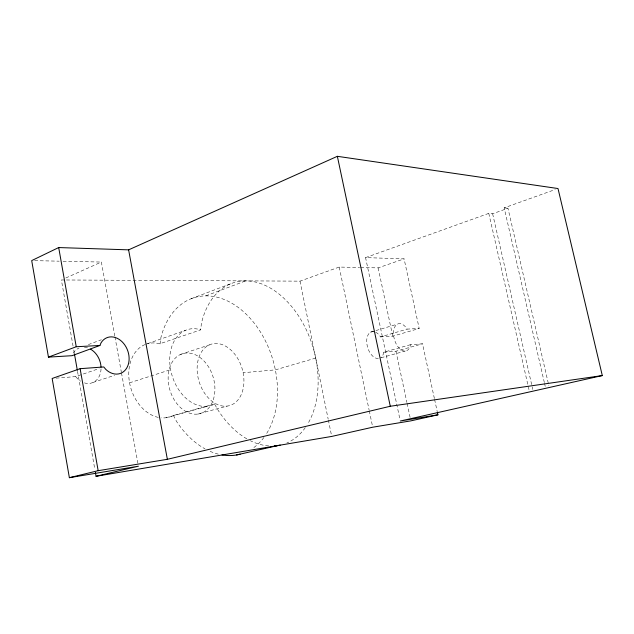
<?xml version="1.0" encoding="UTF-8"?>
<svg xmlns="http://www.w3.org/2000/svg" width="634" height="634" viewBox="0 0 634 634"><rect width="100%" height="100%" fill="white"/><g stroke="black" fill="none" stroke-linecap="round" stroke-linejoin="round"><path stroke-width="0.48" stroke-dasharray="3.17 2.38" d="M145.709 344.278A38.286 28.506 72.5 0 1 159.72 343.81L200.685 329.862L201.422 323.372A84.52 56.767 73.3 0 1 284.341 298.669A84.52 56.767 73.3 0 1 307.419 424.439M160.069 343.961L160.885 337.668A81.572 57.266 73.3 0 1 244.558 312.657A81.572 57.266 73.3 0 1 266.122 434.314M434.385 398.509L422.521 343.818L410.499 344.69L410.063 346.608A14.122 8.044 73.7 0 1 398.517 347.448A14.122 8.044 73.7 0 1 394.324 327.976A14.122 8.044 73.7 0 1 405.903 327.318L407.139 329.117L419.193 328.483L404.096 258.87L365.564 257.61L400.078 420.041M410.499 344.69L383.776 352.195L383.316 354.081A13.837 8.155 73.8 0 1 380.392 357.861M246.824 438.831A84.52 56.767 73.3 0 1 218.072 410.166L214.585 404.088A39.752 28.379 72.6 0 1 170.673 369.891A39.752 28.379 72.6 0 1 200.336 329.704L200.685 329.862M214.863 403.866L173.114 415.571A38.286 28.506 72.5 0 1 161.218 417.846M65.833 277.977L101.361 262.056L114.778 335.933M191.143 298.725L231.125 283.596M205.804 295.872L245.683 280.878M88.372 344.587L101.361 339.761M73.053 346.053L61.387 279.966L299.993 281.147L339.214 267.065L359.652 267.5M365.564 257.61L488.782 213.381L492.626 213.761L507.977 208.269L548.885 385.821M544.337 382.516L504.173 207.857L555.226 189.534M147.619 343.652L185.477 330.338M360.627 267.516L378.141 267.889L404.096 258.87M56.077 378.157L75.715 376.604L99.094 368.568M92.992 382.476L114.58 375.312M180.531 354.438L209.307 344.912M129.558 382.817L170.633 369.67M370.621 332.153L397.288 324.164M375.653 332.232A13.837 8.155 73.8 0 1 379.306 335.164L380.535 336.923L407.139 329.117M315.716 358.091L275.346 369.868L243.123 372.729M380.535 336.923L392.739 336.186L419.193 328.483M383.776 352.195L395.949 351.228L422.521 343.818M381.145 357.734L405.205 351.07M165.997 417.766L207.508 406.275M197.816 414.065A31.224 22.562 73.4 0 0 207.912 365.905A31.224 22.562 73.4 0 0 168.874 370.795A31.224 22.562 73.4 0 0 197.816 414.065L227.083 406.101A32.049 22.467 73.3 0 0 236.712 356.871A32.049 22.467 73.3 0 0 197.792 361.578A32.049 22.467 73.3 0 0 227.083 406.101M34.64 260.653L59.176 261.168M63.099 261.256L101.361 262.056M504.173 207.857L507.977 208.269M75.715 376.604L77.728 378.966A18.576 14.661 69.4 0 0 80.613 381.177M173.399 415.365L176.537 421.412A81.572 57.266 73.3 0 0 205.004 448.84M544.558 383.475L545.224 386.375M492.626 213.761L532.766 389.442M488.782 213.381L529.279 390.972M434.599 399.468L437.095 410.983M378.141 267.889L392.739 336.186M395.949 351.228L406.909 402.487M407.115 403.454L410.214 417.964M339.214 267.065L369.075 409.849M369.281 410.808L372.309 425.279M299.993 281.147L328.158 419.026M328.357 419.993L331.519 435.463M114.952 336.908L121.308 371.904M121.482 372.879L137.903 463.28M73.742 349.944L74.432 353.827M77.514 371.326L94.846 469.477M268.721 445.916A84.52 56.767 73.3 0 1 250.343 440.717M305.279 427.665A84.52 56.767 73.3 0 1 286.853 442.96M101.044 368.917A18.576 14.661 69.4 0 1 83.712 382.674M73.172 353.122A18.576 14.661 69.4 0 1 79.084 348.034M84.401 347.226A18.576 14.661 69.4 0 1 88.348 348.114M218.334 454.15A81.572 57.266 73.3 0 1 209.402 451.036M263.926 437.468A81.572 57.266 73.3 0 1 252.126 448.753M158.31 417.402A38.286 28.506 72.5 0 1 129.582 382.936A38.286 28.506 72.5 0 1 144.853 344.627M378.363 358.511A13.837 8.155 73.8 0 1 366.88 343.866A13.837 8.155 73.8 0 1 374.9 331.915"/><path stroke-width="0.95" d="M437.301 411.941L437.928 414.818L400.284 421.008L602.3 375.566L558.007 188.536L337.359 156.313L128.607 249.851L58.693 247.561L31.7 260.59L48.446 357.124L72.022 355.69L99.91 345.475L101.036 342.851A19.099 14.669 69.7 0 1 122.069 341.734A19.099 14.669 69.7 0 1 126.784 367.95A19.099 14.669 69.7 0 1 105.807 369.4L103.77 366.959L80.122 368.679L52.154 378.474L69.368 477.687L138.434 466.196L96.051 476.285L95.362 472.393M48.446 357.124L76.239 346.735L99.91 345.475M69.368 477.687L98.167 470.69L167.36 459.309L390.275 406.259L602.3 375.566M236.514 454.966L278.271 445.472M437.928 414.818L410.832 420.865L372.713 427.213L331.717 436.43L96.051 476.285M337.359 156.313L390.275 406.259M128.607 249.851L167.36 459.309M58.693 247.561L76.239 346.735M80.122 368.679L98.167 470.69M74.432 353.827L77.348 370.351M280.22 445.092A84.52 56.767 73.3 0 1 274.53 445.916M90.646 349.215A18.576 14.661 69.4 0 1 101.028 367.07M240.183 454.158A81.572 57.266 73.3 0 1 221.963 454.919"/></g></svg>
